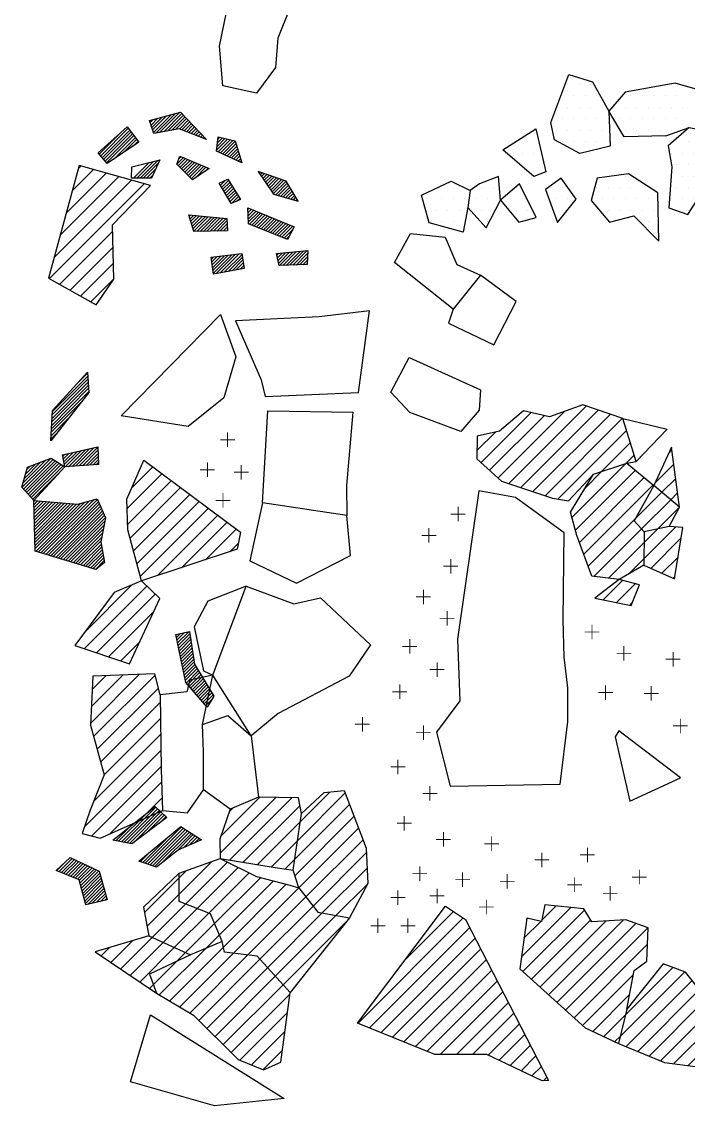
# Model space of a CAD drawing. Header units: metres. Extents: x -3.88 to -2.41, y -15.41 to -13.
# Drawn here: x -3.852 to -3.125, y -15.411 to -14.219 of the extents above; entities that cross this region are included whole.
import ezdxf

# ---------------------------------------------------------------- set-up
doc = ezdxf.new("R2010")
doc.units = ezdxf.units.M
doc.header["$LTSCALE"] = 25
doc.header["$MEASUREMENT"] = 0
doc.layers.get('0').update_dxf_attribs({"linetype": 'CONTINUOUS'})
for name, color, linetype in [('FEUER', 1, 'CONTINUOUS'), ('KNOCHEN', 2, 'CONTINUOUS'), ('KNOCHENSCHRAFF', 2, 'CONTINUOUS'), ('STEINE', 4, 'CONTINUOUS'), ('STEINESCHRAFF', 4, 'CONTINUOUS')]:
    doc.layers.add(name, color=color, linetype=linetype)

# ---------------------------------------------------------------- blocks, each defined once
blk = doc.blocks.new('*X1')
at = {"color": 0}
for p, q in [((-370.94, -1433.72), (-369.41, -1432.19)), ((-370.85, -1433.99), (-368.92, -1432.06)), ((-370.6, -1434.09), (-368.44, -1431.93)), ((-370.17, -1434.01), (-367.95, -1431.79)), ((-369.73, -1433.93), (-367.75, -1431.94)), ((-369.3, -1433.85), (-367.58, -1432.13)), ((-368.86, -1433.77), (-367.4, -1432.31)), ((-371.2, -1432.92), (-370.87, -1432.6)), ((-371.11, -1433.19), (-370.39, -1432.46)), ((-371.03, -1433.45), (-369.9, -1432.33)), ((-368.43, -1433.68), (-367.23, -1432.49)), ((-368.02, -1433.63), (-367.06, -1432.67)), ((-367.76, -1433.73), (-366.89, -1432.85)), ((-367.51, -1433.83), (-366.71, -1433.03)), ((-367.25, -1433.93), (-366.54, -1433.21)), ((-367, -1434.02), (-366.37, -1433.39)), ((-376.76, -1436.36), (-374.34, -1433.94)), ((-376.6, -1436.55), (-373.59, -1433.54)), ((-376.44, -1436.75), (-373.43, -1433.74)), ((-376.28, -1436.94), (-373.28, -1433.94)), ((-376.12, -1437.13), (-373.13, -1434.14)), ((-375.96, -1437.33), (-372.97, -1434.34)), ((-375.22, -1436.95), (-372.82, -1434.54)), ((-366.74, -1434.12), (-366.2, -1433.57)), ((-366.49, -1434.22), (-366.02, -1433.75)), ((-366.24, -1434.32), (-365.85, -1433.94)), ((-365.98, -1434.42), (-365.68, -1434.12)), ((-365.73, -1434.52), (-365.51, -1434.3)), ((-365.47, -1434.62), (-365.33, -1434.48)), ((-365.22, -1434.72), (-365.16, -1434.66)), ((-363.91, -1435.53), (-363.04, -1434.66)), ((-363.85, -1435.12), (-363.32, -1434.59)), ((-363.8, -1434.72), (-363.6, -1434.52)), ((-374.12, -1436.2), (-372.67, -1434.74)), ((-373.02, -1435.45), (-372.52, -1434.94)), ((-363.96, -1435.93), (-362.75, -1434.73)), ((-363.8, -1436.13), (-362.47, -1434.8)), ((-363.56, -1436.24), (-362.19, -1434.87)), ((-363.32, -1436.35), (-361.93, -1434.96)), ((-363.08, -1436.47), (-361.84, -1435.23)), ((-362.84, -1436.58), (-361.76, -1435.5)), ((-362.59, -1436.69), (-361.68, -1435.78)), ((-372.3, -1438.97), (-370.37, -1437.04)), ((-368.3, -1437.44), (-367.58, -1436.73)), ((-368.12, -1437.62), (-367.34, -1436.84)), ((-368.06, -1436.86), (-367.83, -1436.62)), ((-367.94, -1437.8), (-367.09, -1436.94)), ((-367.77, -1437.97), (-366.84, -1437.05)), ((-362.35, -1436.8), (-361.6, -1436.05)), ((-362.11, -1436.91), (-361.52, -1436.32)), ((-361.87, -1437.02), (-361.44, -1436.59)), ((-361.63, -1437.13), (-361.36, -1436.86)), ((-373.01, -1438.98), (-371.32, -1437.28)), ((-372.66, -1438.98), (-370.84, -1437.16)), ((-371.95, -1438.97), (-370.29, -1437.31)), ((-371.6, -1438.97), (-370.59, -1437.97)), ((-367.59, -1438.15), (-366.6, -1437.16)), ((-367.41, -1438.32), (-366.35, -1437.26)), ((-367.23, -1438.5), (-366.1, -1437.37)), ((-367.06, -1438.68), (-365.86, -1437.48)), ((-366.88, -1438.85), (-365.61, -1437.58)), ((-366.7, -1439.03), (-365.36, -1437.69)), ((-366.31, -1438.99), (-365.12, -1437.8)), ((-365.18, -1438.21), (-364.87, -1437.9)), ((-361.38, -1437.25), (-361.27, -1437.14)), ((-371.24, -1438.97), (-370.89, -1438.62)), ((-363.53, -1439.75), (-363.01, -1439.23)), ((-363.4, -1439.97), (-362.66, -1439.23)), ((-363.27, -1440.2), (-362.53, -1439.45)), ((-359.33, -1438.38), (-359.25, -1438.3)), ((-359.19, -1438.59), (-358.99, -1438.39)), ((-359.05, -1438.8), (-358.73, -1438.48)), ((-358.91, -1439.01), (-358.47, -1438.57)), ((-358.76, -1439.22), (-358.2, -1438.66)), ((-358.62, -1439.43), (-357.94, -1438.75)), ((-358.48, -1439.65), (-357.68, -1438.85)), ((-358.34, -1439.86), (-357.42, -1438.94)), ((-358.19, -1440.07), (-357.15, -1439.03)), ((-358.05, -1440.28), (-356.89, -1439.12)), ((-357.91, -1440.49), (-356.63, -1439.21)), ((-357.77, -1440.7), (-356.37, -1439.3)), ((-363.66, -1439.52), (-363.65, -1439.51)), ((-363.14, -1440.42), (-362.39, -1439.67)), ((-363.02, -1440.65), (-362.25, -1439.88)), ((-362.89, -1440.87), (-362.12, -1440.1)), ((-362.76, -1441.1), (-361.98, -1440.32)), ((-362.63, -1441.32), (-361.84, -1440.54)), ((-357.51, -1440.8), (-356.24, -1439.52)), ((-357.23, -1440.87), (-356.1, -1439.74)), ((-356.96, -1440.95), (-355.97, -1439.96)), ((-356.68, -1441.03), (-355.84, -1440.18)), ((-356.4, -1441.11), (-355.7, -1440.4)), ((-356.13, -1441.18), (-355.57, -1440.62)), ((-362.5, -1441.55), (-361.71, -1440.75)), ((-362.34, -1441.74), (-361.57, -1440.97)), ((-361.7, -1441.45), (-361.43, -1441.19)), ((-355.85, -1441.26), (-355.43, -1440.84)), ((-355.58, -1441.34), (-355.3, -1441.06)), ((-355.3, -1441.42), (-355.17, -1441.28)), ((-366.92, -1443.14), (-366.79, -1443.01)), ((-366.85, -1443.42), (-366.47, -1443.04)), ((-360.54, -1442.41), (-360.4, -1442.27)), ((-360.53, -1442.76), (-360.15, -1442.38)), ((-360.52, -1443.1), (-359.9, -1442.48)), ((-360.51, -1443.44), (-359.65, -1442.58)), ((-360.5, -1443.78), (-359.4, -1442.69)), ((-360.36, -1444), (-359.15, -1442.79)), ((-360.11, -1444.1), (-358.9, -1442.89)), ((-359.85, -1444.2), (-358.65, -1443)), ((-366.77, -1443.69), (-366.15, -1443.07)), ((-366.69, -1443.97), (-365.82, -1443.1)), ((-366.61, -1444.25), (-365.5, -1443.13)), ((-366.54, -1444.52), (-365.18, -1443.16)), ((-366.46, -1444.8), (-364.86, -1443.19)), ((-366.12, -1444.81), (-364.53, -1443.23)), ((-365.76, -1444.8), (-364.21, -1443.26)), ((-365.39, -1444.79), (-363.89, -1443.29)), ((-365.03, -1444.78), (-363.57, -1443.32)), ((-364.67, -1444.77), (-363.25, -1443.35)), ((-364.3, -1444.76), (-362.92, -1443.38)), ((-363.94, -1444.75), (-362.83, -1443.64)), ((-363.57, -1444.74), (-362.81, -1443.98)), ((-359.6, -1444.3), (-358.4, -1443.1)), ((-359.35, -1444.41), (-358.15, -1443.2)), ((-359.1, -1444.51), (-357.9, -1443.3)), ((-358.85, -1444.61), (-357.65, -1443.41)), ((-358.59, -1444.71), (-357.4, -1443.51)), ((-358.34, -1444.81), (-357.14, -1443.61)), ((-358.09, -1444.91), (-356.89, -1443.72)), ((-357.84, -1445.01), (-356.64, -1443.82)), ((-357.59, -1445.12), (-356.39, -1443.92)), ((-357.33, -1445.22), (-356.14, -1444.03)), ((-357.08, -1445.32), (-355.89, -1444.13)), ((-356.83, -1445.42), (-355.64, -1444.23)), ((-363.21, -1444.73), (-362.8, -1444.32)), ((-362.84, -1444.72), (-362.79, -1444.66)), ((-356.58, -1445.52), (-355.65, -1444.6)), ((-356.33, -1445.62), (-356.03, -1445.33)), ((-364.53, -1447.82), (-364.3, -1447.59)), ((-364.49, -1448.13), (-363.9, -1447.54)), ((-364.45, -1448.44), (-363.5, -1447.49)), ((-364.4, -1448.75), (-363.1, -1447.44)), ((-364.36, -1449.06), (-362.69, -1447.39)), ((-364.32, -1449.37), (-362.29, -1447.34)), ((-363.99, -1449.4), (-361.89, -1447.29)), ((-363.56, -1449.32), (-361.48, -1447.24)), ((-363.13, -1449.24), (-361.18, -1447.3)), ((-362.69, -1449.16), (-361.14, -1447.61)), ((-357.38, -1447.39), (-357.17, -1447.18)), ((-357.32, -1447.68), (-356.78, -1447.14)), ((-357.25, -1447.96), (-356.4, -1447.11)), ((-357.18, -1448.25), (-356.01, -1447.07)), ((-357.11, -1448.53), (-355.62, -1447.04)), ((-356.74, -1448.51), (-355.23, -1447)), ((-356.37, -1448.5), (-354.84, -1446.97)), ((-356.01, -1448.49), (-354.45, -1446.93)), ((-355.64, -1448.47), (-354.06, -1446.89)), ((-355.27, -1448.46), (-354.02, -1447.21)), ((-354.91, -1448.45), (-354.03, -1447.58)), ((-362.26, -1449.08), (-361.09, -1447.91)), ((-361.83, -1449), (-361.04, -1448.22)), ((-361.39, -1448.92), (-360.99, -1448.52)), ((-360.96, -1448.84), (-360.94, -1448.83)), ((-354.54, -1448.44), (-354.05, -1447.94)), ((-354.18, -1448.42), (-354.06, -1448.31)), ((-381.87, -1464.45), (-378.01, -1460.59)), ((-379.41, -1461.63), (-378.03, -1460.26)), ((-381.95, -1465.95), (-377.92, -1461.91)), ((-381.93, -1465.57), (-377.94, -1461.58)), ((-381.91, -1465.2), (-377.97, -1461.25)), ((-381.89, -1464.82), (-377.99, -1460.92)), ((-381.98, -1466.33), (-377.9, -1462.24)), ((-382, -1466.7), (-378.68, -1463.39)), ((-382.02, -1467.08), (-380.04, -1465.09)), ((-382.04, -1467.45), (-381.39, -1466.8)), ((-380.74, -1469.34), (-380.51, -1469.1)), ((-380.69, -1469.63), (-380.06, -1469)), ((-380.63, -1469.93), (-379.6, -1468.9)), ((-380.57, -1470.22), (-379.14, -1468.79)), ((-380.48, -1470.49), (-378.69, -1468.69)), ((-380.1, -1470.46), (-378.23, -1468.59)), ((-379.72, -1470.43), (-377.77, -1468.49)), ((-379.34, -1470.4), (-377.32, -1468.38)), ((-378.96, -1470.38), (-376.91, -1468.32)), ((-378.58, -1470.35), (-376.9, -1468.67)), ((-378.2, -1470.32), (-376.89, -1469.01)), ((-385.18, -1472.71), (-382, -1469.53)), ((-385.09, -1472.26), (-382.55, -1469.73)), ((-385.02, -1472.9), (-381.78, -1469.67)), ((-384.95, -1471.78), (-383.12, -1469.94)), ((-384.85, -1473.09), (-381.57, -1469.81)), ((-384.82, -1471.29), (-383.68, -1470.15)), ((-384.68, -1473.27), (-381.35, -1469.94)), ((-384.68, -1470.8), (-384.25, -1470.37)), ((-384.51, -1473.46), (-381.14, -1470.08)), ((-384.35, -1473.64), (-380.93, -1470.22)), ((-384.18, -1473.83), (-380.71, -1470.36)), ((-377.82, -1470.3), (-376.88, -1469.36)), ((-377.43, -1470.27), (-376.87, -1469.7)), ((-377.05, -1470.24), (-376.86, -1470.04)), ((-384.01, -1474.02), (-380.91, -1470.92)), ((-383.88, -1474.23), (-383.81, -1474.17)), ((-383.87, -1474.58), (-383.49, -1474.2)), ((-383.86, -1474.93), (-383.16, -1474.22)), ((-383.85, -1475.27), (-382.83, -1474.25)), ((-383.85, -1475.62), (-382.51, -1474.28)), ((-383.84, -1475.97), (-382.18, -1474.31)), ((-383.83, -1476.31), (-381.85, -1474.33)), ((-383.83, -1476.66), (-381.53, -1474.36)), ((-383.82, -1477.01), (-381.2, -1474.39)), ((-383.81, -1477.35), (-380.87, -1474.41)), ((-383.8, -1477.7), (-380.55, -1474.44)), ((-383.8, -1478.05), (-380.22, -1474.47)), ((-383.79, -1478.39), (-379.89, -1474.5)), ((-383.78, -1478.74), (-379.57, -1474.52)), ((-383.78, -1479.08), (-379.24, -1474.55)), ((-383.77, -1479.43), (-378.82, -1474.49)), ((-383.68, -1479.7), (-378.32, -1474.34)), ((-383.41, -1479.78), (-377.82, -1474.19)), ((-383.14, -1479.86), (-377.32, -1474.04)), ((-382.87, -1479.94), (-376.96, -1474.03)), ((-382.6, -1480.03), (-376.85, -1474.28)), ((-382.33, -1480.11), (-376.74, -1474.53)), ((-382.05, -1480.19), (-376.63, -1474.77)), ((-381.78, -1480.27), (-376.53, -1475.02)), ((-381.51, -1480.36), (-376.42, -1475.26)), ((-381.24, -1480.44), (-376.31, -1475.51)), ((-380.97, -1480.52), (-376.2, -1475.75)), ((-380.7, -1480.61), (-376.09, -1476)), ((-380.43, -1480.69), (-376.15, -1476.41)), ((-380.16, -1480.77), (-376.23, -1476.84)), ((-379.89, -1480.85), (-376.32, -1477.28)), ((-379.62, -1480.94), (-376.4, -1477.72)), ((-379.35, -1481.02), (-376.49, -1478.16)), ((-379.08, -1481.1), (-376.57, -1478.6)), ((-378.8, -1481.18), (-376.53, -1478.91)), ((-378.53, -1481.27), (-376.48, -1479.21)), ((-378.26, -1481.35), (-376.42, -1479.51)), ((-377.99, -1481.43), (-376.37, -1479.81)), ((-377.72, -1481.52), (-376.32, -1480.11)), ((-377.45, -1481.6), (-376.26, -1480.41)), ((-377.18, -1481.68), (-376.21, -1480.71))]:
    blk.add_line(p, q, dxfattribs=at)
blk = doc.blocks.new('*X2')
at = {"color": 0}
for p, q in [((-368.4, -1488.81), (-368.34, -1488.75)), ((-368.34, -1489.1), (-367.89, -1488.65)), ((-368.28, -1489.39), (-367.44, -1488.56)), ((-368.22, -1489.69), (-367, -1488.47)), ((-368.15, -1489.98), (-366.89, -1488.71)), ((-368.09, -1490.27), (-366.84, -1489.02)), ((-368.03, -1490.57), (-366.79, -1489.32)), ((-367.97, -1490.86), (-366.74, -1489.63)), ((-367.91, -1491.15), (-366.69, -1489.93)), ((-367.85, -1491.45), (-366.64, -1490.24)), ((-367.79, -1491.74), (-366.6, -1490.54)), ((-367.73, -1492.03), (-366.55, -1490.85)), ((-367.67, -1492.33), (-366.5, -1491.15)), ((-367.61, -1492.62), (-366.45, -1491.46)), ((-367.55, -1492.91), (-366.4, -1491.76)), ((-367.49, -1493.2), (-366.34, -1492.05)), ((-367.43, -1493.5), (-366.21, -1492.27)), ((-367.37, -1493.79), (-366.07, -1492.49)), ((-367.28, -1494.06), (-365.94, -1492.71)), ((-367.12, -1494.25), (-365.81, -1492.93)), ((-366.95, -1494.44), (-365.67, -1493.15)), ((-366.79, -1494.62), (-365.54, -1493.38)), ((-366.62, -1494.81), (-365.41, -1493.6)), ((-366.46, -1495), (-365.27, -1493.82)), ((-366.3, -1495.19), (-365.14, -1494.04)), ((-366.13, -1495.38), (-365.01, -1494.26)), ((-365.97, -1495.57), (-364.87, -1494.48)), ((-365.8, -1495.76), (-364.74, -1494.7)), ((-365.64, -1495.95), (-364.61, -1494.92)), ((-365.47, -1496.14), (-364.47, -1495.14)), ((-365.31, -1496.32), (-364.34, -1495.36)), ((-365.14, -1496.51), (-364.48, -1495.85)), ((-364.98, -1496.7), (-364.97, -1496.69)), ((-254.29, -1506.22), (-247.94, -1499.87)), ((-254.1, -1505.68), (-247.92, -1499.5)), ((-253.9, -1505.13), (-248.32, -1499.55)), ((-253.71, -1504.58), (-248.72, -1499.59)), ((-253.52, -1504.04), (-249.11, -1499.63)), ((-253.33, -1503.49), (-249.51, -1499.67)), ((-253.13, -1502.94), (-249.91, -1499.72)), ((-252.94, -1502.4), (-250.3, -1499.76)), ((-252.75, -1501.85), (-250.7, -1499.8)), ((-252.55, -1501.3), (-251.09, -1499.85)), ((-252.36, -1500.76), (-251.49, -1499.89)), ((-252.17, -1500.21), (-251.89, -1499.93)), ((-254.68, -1507.32), (-248.65, -1501.29)), ((-254.48, -1506.77), (-248.3, -1500.58)), ((-254.87, -1507.86), (-249.01, -1502)), ((-255.25, -1508.95), (-249.72, -1503.42)), ((-255.06, -1508.41), (-249.37, -1502.71)), ((-255.64, -1510.05), (-250.43, -1504.84)), ((-255.45, -1509.5), (-250.08, -1504.13)), ((-255.83, -1510.59), (-250.79, -1505.55)), ((-256.22, -1511.69), (-251.5, -1506.97)), ((-256.03, -1511.14), (-251.15, -1506.26)), ((-374.65, -1511.33), (-371.57, -1508.24)), ((-374.35, -1511.38), (-370.58, -1507.6)), ((-374.06, -1511.44), (-370.4, -1507.78)), ((-373.76, -1511.5), (-370.22, -1507.95)), ((-373.47, -1511.55), (-370.03, -1508.12)), ((-373.04, -1511.49), (-369.85, -1508.3)), ((-371.63, -1510.43), (-369.67, -1508.47)), ((-256.6, -1512.78), (-252.21, -1508.39)), ((-256.41, -1512.23), (-251.86, -1507.68)), ((-374.95, -1511.27), (-373.29, -1509.61)), ((-371.75, -1513.72), (-367.78, -1509.76)), ((-370.22, -1509.37), (-369.49, -1508.64)), ((-256.8, -1513.33), (-252.57, -1509.1)), ((-372.01, -1513.63), (-369.17, -1510.8)), ((-371.48, -1513.81), (-367.57, -1509.9)), ((-371.22, -1513.9), (-367.35, -1510.04)), ((-370.95, -1513.99), (-367.14, -1510.18)), ((-370.69, -1514.08), (-366.93, -1510.32)), ((-370.05, -1513.79), (-366.71, -1510.46)), ((-368.36, -1512.46), (-366.5, -1510.6)), ((-367.58, -1512.03), (-366.29, -1510.74)), ((-366.96, -1511.76), (-366.07, -1510.88)), ((-257.18, -1514.42), (-253.28, -1510.52)), ((-256.99, -1513.87), (-252.93, -1509.81)), ((-375.24, -1511.21), (-375.01, -1510.97)), ((-366.34, -1511.5), (-365.86, -1511.02)), ((-365.71, -1511.23), (-365.65, -1511.16)), ((-257.57, -1515.51), (-253.82, -1511.76)), ((-257.38, -1514.97), (-253.64, -1511.23)), ((-381.16, -1514.65), (-379.71, -1513.2)), ((-380.9, -1514.75), (-379.47, -1513.31)), ((-372.27, -1513.54), (-371.2, -1512.47)), ((-258.15, -1517.15), (-254.28, -1513.28)), ((-257.95, -1516.6), (-254.13, -1512.78)), ((-257.76, -1516.06), (-253.97, -1512.27)), ((-381.41, -1514.55), (-380.4, -1513.54)), ((-380.65, -1514.85), (-379.22, -1513.42)), ((-380.4, -1514.95), (-378.98, -1513.54)), ((-380.15, -1515.06), (-378.74, -1513.65)), ((-379.9, -1515.16), (-378.5, -1513.76)), ((-379.65, -1515.26), (-378.26, -1513.87)), ((-379.39, -1515.36), (-378.02, -1513.98)), ((-379.14, -1515.46), (-377.78, -1514.1)), ((-378.94, -1515.61), (-377.54, -1514.21)), ((-378.86, -1515.89), (-377.29, -1514.32)), ((-378.79, -1516.17), (-377.05, -1514.43)), ((-258.53, -1518.24), (-254.59, -1514.3)), ((-258.34, -1517.7), (-254.44, -1513.79)), ((-378.71, -1516.45), (-376.81, -1514.55)), ((-378.64, -1516.73), (-376.7, -1514.79)), ((-378.56, -1517.01), (-376.63, -1515.07)), ((-378.49, -1517.29), (-376.55, -1515.35)), ((-378.42, -1517.56), (-376.47, -1515.62)), ((-258.92, -1519.34), (-254.9, -1515.32)), ((-258.73, -1518.79), (-254.74, -1514.81)), ((-378.34, -1517.84), (-376.4, -1515.9)), ((-378.27, -1518.12), (-376.32, -1516.18)), ((-377.97, -1518.18), (-376.24, -1516.45)), ((-377.52, -1518.08), (-376.17, -1516.73)), ((-259.5, -1520.98), (-255.36, -1516.84)), ((-259.3, -1520.43), (-255.21, -1516.33)), ((-259.11, -1519.88), (-255.05, -1515.82)), ((-377.07, -1517.98), (-376.09, -1517.01)), ((-376.61, -1517.88), (-376.01, -1517.28)), ((-376.16, -1517.79), (-375.94, -1517.56)), ((-286.84, -1522.16), (-282.66, -1517.98)), ((-286.38, -1521.34), (-283.07, -1518.03)), ((-259.88, -1522.07), (-255.67, -1517.85)), ((-259.69, -1521.52), (-255.51, -1517.35)), ((-288.12, -1524.5), (-282.17, -1518.55)), ((-287.84, -1524.57), (-282.01, -1518.74)), ((-287.77, -1523.79), (-282.34, -1518.36)), ((-287.31, -1522.98), (-282.5, -1518.17)), ((-285.92, -1520.53), (-283.99, -1518.59)), ((-285.45, -1519.71), (-284.9, -1519.16)), ((-260.27, -1523.16), (-255.98, -1518.87)), ((-260.08, -1522.62), (-255.82, -1518.36)), ((-260.85, -1524.8), (-256.44, -1520.39)), ((-260.65, -1524.25), (-256.28, -1519.88)), ((-260.46, -1523.71), (-256.13, -1519.38)), ((-261.23, -1525.89), (-256.75, -1521.41)), ((-261.04, -1525.35), (-256.59, -1520.9)), ((-261.81, -1527.53), (-257.03, -1522.76)), ((-261.62, -1526.99), (-257.03, -1522.4)), ((-261.43, -1526.44), (-256.9, -1521.91)), ((-287.55, -1524.64), (-285.98, -1523.06)), ((-262.39, -1529.17), (-257.05, -1523.83)), ((-262.2, -1528.63), (-257.05, -1523.47)), ((-262, -1528.08), (-257.04, -1523.11)), ((-287.27, -1524.71), (-286.79, -1524.22)), ((-262.42, -1529.56), (-257.06, -1524.19)), ((-262.14, -1529.63), (-257.06, -1524.55)), ((-261.85, -1529.7), (-257.07, -1524.91)), ((-261.57, -1529.77), (-257.07, -1525.27)), ((-261.29, -1529.84), (-257.08, -1525.63)), ((-261, -1529.9), (-257.09, -1525.99)), ((-260.72, -1529.97), (-257.09, -1526.35)), ((-260.43, -1530.04), (-257.1, -1526.71)), ((-260.15, -1530.11), (-257.1, -1527.07)), ((-259.87, -1530.18), (-257.11, -1527.43)), ((-259.58, -1530.25), (-257.11, -1527.79)), ((-259.3, -1530.32), (-257.12, -1528.14)), ((-259.01, -1530.39), (-257.13, -1528.5)), ((-258.73, -1530.46), (-257.13, -1528.86)), ((-258.45, -1530.53), (-257.14, -1529.22)), ((-258.16, -1530.6), (-257.14, -1529.58)), ((-257.88, -1530.67), (-257.15, -1529.94)), ((-257.6, -1530.74), (-257.15, -1530.3)), ((-257.31, -1530.81), (-257.16, -1530.66))]:
    blk.add_line(p, q, dxfattribs=at)
blk = doc.blocks.new('*X3')
at = {"color": 0}
for p, q in [((-379.7, -1440.36), (-377.39, -1438.05)), ((-379.04, -1437.93), (-378.77, -1437.66)), ((-381.68, -1447.64), (-373.24, -1439.21)), ((-381.02, -1445.22), (-374.62, -1438.82)), ((-380.36, -1442.79), (-376.01, -1438.43)), ((-382.21, -1449.95), (-371.86, -1439.59)), ((-381.08, -1450.58), (-375.3, -1444.8)), ((-379.94, -1451.21), (-375.25, -1446.52)), ((-378.81, -1451.84), (-375.21, -1448.24)), ((-377.67, -1452.47), (-375.16, -1449.96)), ((-333.24, -1471.68), (-325.99, -1464.43)), ((-332.08, -1472.29), (-323.63, -1463.84)), ((-330.76, -1472.74), (-322.31, -1464.29)), ((-335.1, -1470.01), (-329.66, -1464.57)), ((-334.17, -1470.85), (-328.22, -1464.9)), ((-329.44, -1473.18), (-321, -1464.75)), ((-328.11, -1473.63), (-319.69, -1465.2)), ((-335.55, -1468.69), (-333.54, -1466.68)), ((-326.72, -1474), (-319.23, -1466.51)), ((-321.95, -1470.99), (-318.82, -1467.86)), ((-319.27, -1470.08), (-318.4, -1469.22)), ((-314.62, -1468.97), (-314.28, -1468.63)), ((-325.2, -1476.01), (-319.27, -1470.08)), ((-316.13, -1472.25), (-314.07, -1470.19)), ((-373.7, -1475.02), (-369.92, -1471.23)), ((-373.2, -1472.75), (-370.93, -1470.48)), ((-324.81, -1477.39), (-318.26, -1470.84)), ((-324.37, -1478.72), (-317.29, -1471.64)), ((-323.75, -1472.8), (-321.95, -1470.99)), ((-373.65, -1476.73), (-368.9, -1471.99)), ((-373.39, -1478.24), (-367.88, -1472.74)), ((-323.89, -1480.01), (-316.32, -1472.44)), ((-315.37, -1473.25), (-313.86, -1471.75)), ((-373.01, -1479.64), (-366.87, -1473.49)), ((-318.24, -1476.13), (-315.37, -1473.25)), ((-314.41, -1474.07), (-313.65, -1473.31)), ((-372.64, -1481.03), (-365.85, -1474.24)), ((-372.27, -1482.42), (-364.84, -1475)), ((-317.59, -1477.24), (-314.41, -1474.07)), ((-315.82, -1477.25), (-313.46, -1474.88)), ((-313.46, -1474.88), (-313.44, -1474.87)), ((-370.42, -1482.34), (-363.82, -1475.75)), ((-323.41, -1481.3), (-318.24, -1476.13)), ((-367.78, -1481.48), (-362.81, -1476.5)), ((-365.15, -1480.61), (-361.79, -1477.25)), ((-322.78, -1482.43), (-317.59, -1477.24)), ((-317.34, -1480.53), (-313.84, -1477.03)), ((-317.32, -1478.74), (-315.82, -1477.25)), ((-321.2, -1482.62), (-317.32, -1478.74)), ((-316.59, -1481.55), (-313.26, -1478.22)), ((-362.51, -1479.74), (-361.57, -1478.8)), ((-318.93, -1482.12), (-317.34, -1480.53)), ((-315.36, -1482.09), (-313.6, -1480.33)), ((-378.38, -1490.31), (-371.55, -1483.48)), ((-378.31, -1488.47), (-373.21, -1483.36)), ((-321.79, -1484.98), (-319.67, -1482.86)), ((-320.32, -1485.28), (-318.28, -1483.24)), ((-314.13, -1482.63), (-313.94, -1482.44)), ((-377.06, -1490.75), (-370.65, -1484.35)), ((-318.85, -1485.58), (-318.61, -1485.33)), ((-375.74, -1491.2), (-370.8, -1486.26)), ((-374.42, -1491.65), (-372.32, -1489.55)), ((-377.7, -1498.47), (-372.35, -1493.11)), ((-377.62, -1496.62), (-374.19, -1493.19)), ((-377.53, -1494.76), (-376.03, -1493.26)), ((-377.37, -1499.9), (-370.66, -1493.19)), ((-376.99, -1501.29), (-370.31, -1494.61)), ((-376.61, -1502.68), (-370.11, -1496.18)), ((-376.23, -1504.06), (-370.09, -1497.92)), ((-377.36, -1506.96), (-370.06, -1499.67)), ((-378.34, -1509.72), (-370.04, -1501.41)), ((-377.61, -1510.75), (-370.01, -1503.15)), ((-375.64, -1510.54), (-369.96, -1504.86)), ((-355.14, -1511.26), (-349.93, -1506.05)), ((-354.84, -1509.19), (-351.6, -1505.95)), ((-371.57, -1508.24), (-369.9, -1506.57)), ((-363.58, -1512.63), (-357.5, -1506.55)), ((-363.53, -1510.81), (-359.25, -1506.53)), ((-362.56, -1513.38), (-355.75, -1506.57)), ((-355.45, -1513.33), (-349.44, -1507.33)), ((-362.54, -1508.06), (-362.19, -1507.7)), ((-361.04, -1513.62), (-354.86, -1507.45)), ((-359.51, -1513.86), (-354.84, -1509.19)), ((-355.42, -1515.08), (-348.95, -1508.6)), ((-354.99, -1516.42), (-348.46, -1509.88)), ((-357.98, -1514.1), (-355.14, -1511.26)), ((-354.21, -1517.4), (-347.97, -1511.16)), ((-356.46, -1514.34), (-355.45, -1513.33)), ((-353.43, -1518.39), (-347.6, -1512.55)), ((-368.05, -1515.33), (-367.24, -1514.52)), ((-368.04, -1517.09), (-364.5, -1513.55)), ((-367.36, -1518.18), (-362.78, -1513.6)), ((-366.09, -1518.67), (-361.59, -1514.17)), ((-352.42, -1519.14), (-347.53, -1514.25)), ((-371.81, -1519.09), (-368.05, -1515.33)), ((-364.81, -1519.16), (-360.4, -1514.75)), ((-364.17, -1520.29), (-359.14, -1515.26)), ((-363.65, -1521.53), (-357.75, -1515.63)), ((-310.21, -1521.13), (-304.73, -1515.65)), ((-309.62, -1522.31), (-302.72, -1515.41)), ((-308.8, -1523.26), (-300.74, -1515.2)), ((-307.99, -1524.21), (-299.12, -1515.35)), ((-363.21, -1522.86), (-356.35, -1516.01)), ((-362.11, -1523.53), (-354.99, -1516.42)), ((-350.91, -1519.4), (-347.47, -1515.96)), ((-311.28, -1516.89), (-311.08, -1516.69)), ((-310.92, -1518.31), (-308.96, -1516.34)), ((-310.57, -1519.72), (-306.84, -1515.99)), ((-307.17, -1525.16), (-297.95, -1515.94)), ((-306.35, -1526.11), (-296.78, -1516.54)), ((-371.54, -1520.59), (-368.04, -1517.09)), ((-360.54, -1523.73), (-354.21, -1517.4)), ((-302.83, -1524.36), (-295.61, -1517.13)), ((-300.18, -1523.48), (-294.63, -1517.92)), ((-370.99, -1521.81), (-367.36, -1518.18)), ((-369.78, -1522.36), (-366.09, -1518.67)), ((-368.57, -1522.92), (-364.81, -1519.16)), ((-359.23, -1524.19), (-353.43, -1518.39)), ((-358.39, -1525.12), (-352.42, -1519.14)), ((-343.38, -1524.25), (-338.12, -1518.98)), ((-330.7, -1523.94), (-325.3, -1518.55)), ((-330.53, -1525.54), (-323.82, -1518.83)), ((-328.46, -1519.93), (-326.9, -1518.38)), ((-367.35, -1523.47), (-364.17, -1520.29)), ((-357.55, -1526.05), (-350.91, -1519.4)), ((-356.71, -1526.98), (-349.58, -1519.84)), ((-348.56, -1531.19), (-337.04, -1519.68)), ((-330.42, -1521.89), (-328.58, -1520.06)), ((-330.14, -1519.84), (-330.04, -1519.74)), ((-329.6, -1526.38), (-323.15, -1519.93)), ((-328.67, -1527.22), (-321.49, -1520.03)), ((-327.75, -1528.06), (-319.61, -1519.93)), ((-326.82, -1528.9), (-318.21, -1520.3)), ((-297.53, -1522.59), (-294.52, -1519.58)), ((-365.1, -1522.99), (-363.65, -1521.53)), ((-347.3, -1531.7), (-336.33, -1520.74)), ((-325.89, -1529.74), (-316.91, -1520.76)), ((-301.66, -1530.25), (-292.52, -1521.12)), ((-300.63, -1530.99), (-290.33, -1520.7)), ((-294.87, -1521.7), (-294.41, -1521.24)), ((-375.5, -1524.54), (-373.12, -1522.17)), ((-374.44, -1525.26), (-370.99, -1521.81)), ((-373.39, -1525.97), (-369.78, -1522.36)), ((-369.1, -1528.75), (-363.21, -1522.86)), ((-346.04, -1532.21), (-335.73, -1521.9)), ((-324.96, -1530.58), (-316.94, -1522.55)), ((-303.71, -1528.78), (-297.53, -1522.59)), ((-302.68, -1529.51), (-294.87, -1521.7)), ((-376.55, -1523.83), (-375.64, -1522.92)), ((-372.33, -1526.68), (-368.57, -1522.92)), ((-370.21, -1528.09), (-365.1, -1522.99)), ((-368.3, -1524.42), (-367.35, -1523.47)), ((-367.99, -1529.41), (-362.11, -1523.53)), ((-366.88, -1530.07), (-360.54, -1523.73)), ((-344.77, -1532.71), (-335.13, -1523.07)), ((-304.69, -1527.98), (-300.18, -1523.48)), ((-299.6, -1531.73), (-290.93, -1523.06)), ((-370.86, -1526.98), (-368.3, -1524.42)), ((-365.91, -1530.87), (-359.23, -1524.19)), ((-365.02, -1531.75), (-358.39, -1525.12)), ((-343.51, -1533.22), (-334.53, -1524.24)), ((-319.35, -1530.27), (-314.17, -1525.09)), ((-304.36, -1525.89), (-302.83, -1524.36)), ((-364.13, -1532.62), (-357.55, -1526.05)), ((-342.25, -1533.73), (-333.93, -1525.4)), ((-324.03, -1531.42), (-318.47, -1525.86)), ((-319.92, -1532.61), (-312.88, -1525.57)), ((-305.54, -1527.06), (-304.36, -1525.89)), ((-298.57, -1532.47), (-291.52, -1525.43)), ((-371.28, -1527.4), (-370.86, -1526.98)), ((-363.24, -1533.5), (-356.71, -1526.98)), ((-340.99, -1534.23), (-333.33, -1526.57)), ((-319.26, -1533.72), (-312.06, -1526.51)), ((-318.01, -1534.24), (-311.28, -1527.5)), ((-297.54, -1533.21), (-291.92, -1527.59)), ((-362.35, -1534.38), (-355.97, -1528)), ((-339.57, -1534.58), (-332.73, -1527.74)), ((-322.91, -1532.07), (-318.89, -1528.04)), ((-316.76, -1534.76), (-310.5, -1528.49)), ((-303.82, -1528.88), (-303.71, -1528.78)), ((-361.41, -1535.2), (-356.24, -1530.03)), ((-337.79, -1534.57), (-332.12, -1528.9)), ((-315.52, -1535.27), (-309.93, -1529.69)), ((-305.54, -1532.37), (-302.68, -1529.51)), ((-296.51, -1533.95), (-292.03, -1529.47)), ((-336.02, -1534.57), (-331.52, -1530.07)), ((-321.7, -1532.63), (-319.35, -1530.27)), ((-305.97, -1534.57), (-301.66, -1530.25)), ((-304.98, -1535.35), (-300.63, -1530.99)), ((-278.44, -1537.09), (-272.4, -1531.05)), ((-360.15, -1535.71), (-356.5, -1532.07)), ((-334.32, -1534.64), (-330.92, -1531.24)), ((-333.13, -1535.21), (-330.32, -1532.4)), ((-314.05, -1535.58), (-309.96, -1531.49)), ((-303.99, -1536.12), (-299.6, -1531.73)), ((-295.48, -1534.69), (-292.08, -1531.28)), ((-278.81, -1535.69), (-274.78, -1531.66)), ((-277.31, -1537.73), (-271.09, -1531.51)), ((-331.94, -1535.79), (-329.72, -1533.57)), ((-320.5, -1533.18), (-319.92, -1532.61)), ((-312.49, -1535.78), (-310, -1533.3)), ((-302.99, -1536.89), (-298.57, -1532.47)), ((-302, -1537.67), (-297.54, -1533.21)), ((-294.45, -1535.43), (-291.56, -1532.53)), ((-273.52, -1535.71), (-270.4, -1532.58)), ((-358.89, -1536.22), (-356.77, -1534.11)), ((-330.74, -1536.36), (-329.12, -1534.74)), ((-301.01, -1538.44), (-297.13, -1534.57)), ((-271.28, -1535.23), (-269.7, -1533.66)), ((-270.58, -1536.3), (-269.01, -1534.73)), ((-329.55, -1536.93), (-328.52, -1535.9)), ((-310.92, -1535.99), (-310.04, -1535.1)), ((-277.67, -1539.86), (-273.52, -1535.71)), ((-276.11, -1540.06), (-271.28, -1535.23)), ((-269.88, -1537.37), (-268.31, -1535.8)), ((-328.3, -1537.45), (-327.92, -1537.07)), ((-300.01, -1539.22), (-297.52, -1536.73)), ((-274.55, -1540.27), (-270.58, -1536.3)), ((-278.12, -1538.54), (-277.31, -1537.73)), ((-272.99, -1540.47), (-269.88, -1537.37)), ((-269.18, -1538.44), (-268.22, -1537.48)), ((-299.02, -1539.99), (-297.91, -1538.89)), ((-271.42, -1540.68), (-269.18, -1538.44)), ((-269.86, -1540.89), (-268.48, -1539.51)), ((-268.3, -1541.09), (-267.79, -1540.58))]:
    blk.add_line(p, q, dxfattribs=at)
blk = doc.blocks.new('*X4')
at = {"color": 0}
for p, q in [((-311.875, -1433.75), (-311.875, -1433.75)), ((-331.25, -1435), (-331.25, -1435)), ((-330, -1435), (-330, -1435)), ((-313.75, -1435), (-313.75, -1435)), ((-312.5, -1435), (-312.5, -1435)), ((-311.25, -1435), (-311.25, -1435)), ((-310, -1435), (-310, -1435)), ((-292.5, -1435), (-292.5, -1435)), ((-331.875, -1436.25), (-331.875, -1436.25)), ((-330.625, -1436.25), (-330.625, -1436.25)), ((-329.375, -1436.25), (-329.375, -1436.25)), ((-314.375, -1436.25), (-314.375, -1436.25)), ((-313.125, -1436.25), (-313.125, -1436.25)), ((-311.875, -1436.25), (-311.875, -1436.25)), ((-310.625, -1436.25), (-310.625, -1436.25)), ((-309.375, -1436.25), (-309.375, -1436.25)), ((-293.125, -1436.25), (-293.125, -1436.25)), ((-291.875, -1436.25), (-291.875, -1436.25)), ((-290.625, -1436.25), (-290.625, -1436.25)), ((-330, -1437.5), (-330, -1437.5)), ((-328.75, -1437.5), (-328.75, -1437.5)), ((-313.75, -1437.5), (-313.75, -1437.5)), ((-312.5, -1437.5), (-312.5, -1437.5)), ((-311.25, -1437.5), (-311.25, -1437.5)), ((-310, -1437.5), (-310, -1437.5)), ((-293.75, -1437.5), (-293.75, -1437.5)), ((-292.5, -1437.5), (-292.5, -1437.5)), ((-291.25, -1437.5), (-291.25, -1437.5)), ((-290, -1437.5), (-290, -1437.5)), ((-329.375, -1438.75), (-329.375, -1438.75)), ((-320.625, -1438.75), (-320.625, -1438.75)), ((-319.375, -1438.75), (-319.375, -1438.75)), ((-313.125, -1438.75), (-313.125, -1438.75)), ((-311.875, -1438.75), (-311.875, -1438.75)), ((-310.625, -1438.75), (-310.625, -1438.75)), ((-294.375, -1438.75), (-294.375, -1438.75)), ((-293.125, -1438.75), (-293.125, -1438.75)), ((-291.875, -1438.75), (-291.875, -1438.75)), ((-338.75, -1440), (-338.75, -1440)), ((-337.5, -1440), (-337.5, -1440)), ((-335, -1440), (-335, -1440)), ((-333.75, -1440), (-333.75, -1440)), ((-331.25, -1440), (-331.25, -1440)), ((-327.5, -1440), (-327.5, -1440)), ((-326.25, -1440), (-326.25, -1440)), ((-322.5, -1440), (-322.5, -1440)), ((-321.25, -1440), (-321.25, -1440)), ((-320, -1440), (-320, -1440)), ((-318.75, -1440), (-318.75, -1440)), ((-317.5, -1440), (-317.5, -1440)), ((-313.75, -1440), (-313.75, -1440)), ((-312.5, -1440), (-312.5, -1440)), ((-311.25, -1440), (-311.25, -1440)), ((-307.5, -1440), (-307.5, -1440)), ((-306.25, -1440), (-306.25, -1440)), ((-305, -1440), (-305, -1440)), ((-295, -1440), (-295, -1440)), ((-293.75, -1440), (-293.75, -1440)), ((-292.5, -1440), (-292.5, -1440)), ((-340.625, -1441.25), (-340.625, -1441.25)), ((-339.375, -1441.25), (-339.375, -1441.25)), ((-338.125, -1441.25), (-338.125, -1441.25)), ((-336.875, -1441.25), (-336.875, -1441.25)), ((-335.625, -1441.25), (-335.625, -1441.25)), ((-334.375, -1441.25), (-334.375, -1441.25)), ((-333.125, -1441.25), (-333.125, -1441.25)), ((-331.875, -1441.25), (-331.875, -1441.25)), ((-330.625, -1441.25), (-330.625, -1441.25)), ((-326.875, -1441.25), (-326.875, -1441.25)), ((-325.625, -1441.25), (-325.625, -1441.25)), ((-321.875, -1441.25), (-321.875, -1441.25)), ((-320.625, -1441.25), (-320.625, -1441.25)), ((-319.375, -1441.25), (-319.375, -1441.25)), ((-318.125, -1441.25), (-318.125, -1441.25)), ((-316.875, -1441.25), (-316.875, -1441.25)), ((-314.375, -1441.25), (-314.375, -1441.25)), ((-313.125, -1441.25), (-313.125, -1441.25)), ((-311.875, -1441.25), (-311.875, -1441.25)), ((-308.125, -1441.25), (-308.125, -1441.25)), ((-306.875, -1441.25), (-306.875, -1441.25)), ((-305.625, -1441.25), (-305.625, -1441.25)), ((-304.375, -1441.25), (-304.375, -1441.25)), ((-303.125, -1441.25), (-303.125, -1441.25)), ((-301.875, -1441.25), (-301.875, -1441.25)), ((-300.625, -1441.25), (-300.625, -1441.25)), ((-299.375, -1441.25), (-299.375, -1441.25)), ((-298.125, -1441.25), (-298.125, -1441.25)), ((-296.875, -1441.25), (-296.875, -1441.25)), ((-295.625, -1441.25), (-295.625, -1441.25)), ((-294.375, -1441.25), (-294.375, -1441.25)), ((-340, -1442.5), (-340, -1442.5)), ((-338.75, -1442.5), (-338.75, -1442.5)), ((-337.5, -1442.5), (-337.5, -1442.5)), ((-335, -1442.5), (-335, -1442.5)), ((-333.75, -1442.5), (-333.75, -1442.5)), ((-331.25, -1442.5), (-331.25, -1442.5)), ((-330, -1442.5), (-330, -1442.5)), ((-326.25, -1442.5), (-326.25, -1442.5)), ((-321.25, -1442.5), (-321.25, -1442.5)), ((-320, -1442.5), (-320, -1442.5)), ((-318.75, -1442.5), (-318.75, -1442.5)), ((-317.5, -1442.5), (-317.5, -1442.5)), ((-316.25, -1442.5), (-316.25, -1442.5)), ((-313.75, -1442.5), (-313.75, -1442.5)), ((-312.5, -1442.5), (-312.5, -1442.5)), ((-308.75, -1442.5), (-308.75, -1442.5)), ((-307.5, -1442.5), (-307.5, -1442.5)), ((-306.25, -1442.5), (-306.25, -1442.5)), ((-305, -1442.5), (-305, -1442.5)), ((-303.75, -1442.5), (-303.75, -1442.5)), ((-302.5, -1442.5), (-302.5, -1442.5)), ((-301.25, -1442.5), (-301.25, -1442.5)), ((-300, -1442.5), (-300, -1442.5)), ((-298.75, -1442.5), (-298.75, -1442.5)), ((-297.5, -1442.5), (-297.5, -1442.5)), ((-296.25, -1442.5), (-296.25, -1442.5)), ((-295, -1442.5), (-295, -1442.5)), ((-340.625, -1443.75), (-340.625, -1443.75)), ((-339.375, -1443.75), (-339.375, -1443.75)), ((-338.125, -1443.75), (-338.125, -1443.75)), ((-336.875, -1443.75), (-336.875, -1443.75)), ((-334.375, -1443.75), (-334.375, -1443.75)), ((-316.875, -1443.75), (-316.875, -1443.75)), ((-304.375, -1443.75), (-304.375, -1443.75)), ((-303.125, -1443.75), (-303.125, -1443.75)), ((-301.875, -1443.75), (-301.875, -1443.75)), ((-300.625, -1443.75), (-300.625, -1443.75)), ((-299.375, -1443.75), (-299.375, -1443.75)), ((-298.125, -1443.75), (-298.125, -1443.75)), ((-296.875, -1443.75), (-296.875, -1443.75)), ((-316.25, -1445), (-316.25, -1445)), ((-302.5, -1445), (-302.5, -1445)), ((-301.25, -1445), (-301.25, -1445)), ((-300, -1445), (-300, -1445)), ((-298.75, -1445), (-298.75, -1445)), ((-297.5, -1445), (-297.5, -1445)), ((-299.375, -1446.25), (-299.375, -1446.25)), ((-298.125, -1446.25), (-298.125, -1446.25))]:
    blk.add_line(p, q, dxfattribs=at)
blk = doc.blocks.new('*X5')
at = {"color": 0}
for p, q in [((-325.625, -1428.75), (-325.625, -1428.75)), ((-324.375, -1428.75), (-324.375, -1428.75)), ((-323.125, -1428.75), (-323.125, -1428.75)), ((-314.375, -1428.75), (-314.375, -1428.75)), ((-326.25, -1430), (-326.25, -1430)), ((-325, -1430), (-325, -1430)), ((-323.75, -1430), (-323.75, -1430)), ((-322.5, -1430), (-322.5, -1430)), ((-318.75, -1430), (-318.75, -1430)), ((-317.5, -1430), (-317.5, -1430)), ((-316.25, -1430), (-316.25, -1430)), ((-315, -1430), (-315, -1430)), ((-313.75, -1430), (-313.75, -1430)), ((-325.625, -1431.25), (-325.625, -1431.25)), ((-324.375, -1431.25), (-324.375, -1431.25)), ((-323.125, -1431.25), (-323.125, -1431.25)), ((-321.875, -1431.25), (-321.875, -1431.25)), ((-320.625, -1431.25), (-320.625, -1431.25)), ((-319.375, -1431.25), (-319.375, -1431.25)), ((-318.125, -1431.25), (-318.125, -1431.25)), ((-316.875, -1431.25), (-316.875, -1431.25)), ((-315.625, -1431.25), (-315.625, -1431.25)), ((-314.375, -1431.25), (-314.375, -1431.25)), ((-313.125, -1431.25), (-313.125, -1431.25)), ((-326.25, -1432.5), (-326.25, -1432.5)), ((-325, -1432.5), (-325, -1432.5)), ((-323.75, -1432.5), (-323.75, -1432.5)), ((-322.5, -1432.5), (-322.5, -1432.5)), ((-321.25, -1432.5), (-321.25, -1432.5)), ((-320, -1432.5), (-320, -1432.5)), ((-318.75, -1432.5), (-318.75, -1432.5)), ((-317.5, -1432.5), (-317.5, -1432.5)), ((-316.25, -1432.5), (-316.25, -1432.5)), ((-315, -1432.5), (-315, -1432.5)), ((-313.75, -1432.5), (-313.75, -1432.5)), ((-326.875, -1433.75), (-326.875, -1433.75)), ((-325.625, -1433.75), (-325.625, -1433.75)), ((-324.375, -1433.75), (-324.375, -1433.75)), ((-323.125, -1433.75), (-323.125, -1433.75)), ((-321.875, -1433.75), (-321.875, -1433.75)), ((-319.375, -1433.75), (-319.375, -1433.75)), ((-318.125, -1433.75), (-318.125, -1433.75)), ((-316.875, -1433.75), (-316.875, -1433.75)), ((-315.625, -1433.75), (-315.625, -1433.75)), ((-314.375, -1433.75), (-314.375, -1433.75)), ((-326.25, -1435), (-326.25, -1435)), ((-325, -1435), (-325, -1435)), ((-323.75, -1435), (-323.75, -1435)), ((-322.5, -1435), (-322.5, -1435)), ((-321.25, -1435), (-321.25, -1435)), ((-324.375, -1436.25), (-324.375, -1436.25))]:
    blk.add_line(p, q, dxfattribs=at)
blk = doc.blocks.new('LB')
at = {"layer": 'FEUER', "const_width": 0.1}
for points in [[(0, 0), (0, -1.6)], [(-0.8, -0.8), (0.8, -0.8)]]:
    blk.add_lwpolyline(points, dxfattribs=at)

msp = doc.modelspace()

# ---------------------------------------------------------------- linework, layer by layer
at = {"layer": 'KNOCHEN'}
for points in [[(-3.7081, -14.3413), (-3.7127, -14.327), (-3.6791, -14.3178), (-3.6505, -14.3478), (-3.6805, -14.3361), (-3.7081, -14.3413)], [(-3.759, -14.374), (-3.7687, -14.3623), (-3.7371, -14.3337), (-3.7244, -14.3505), (-3.759, -14.374)], [(-3.6377, -14.3447), (-3.6194, -14.3493), (-3.6122, -14.3732), (-3.6397, -14.3605), (-3.6377, -14.3447)], [(-3.7324, -14.3898), (-3.7319, -14.3775), (-3.7014, -14.3698), (-3.7105, -14.3897), (-3.7324, -14.3898), (-3.7319, -14.3775)], [(-3.6657, -14.3917), (-3.683, -14.3744), (-3.6795, -14.3657), (-3.6478, -14.3794), (-3.6657, -14.3917)], [(-3.5943, -14.3824), (-3.5775, -14.4073), (-3.5504, -14.4149), (-3.5637, -14.393), (-3.5943, -14.3824)], [(-3.6238, -14.4176), (-3.6366, -14.3952), (-3.6274, -14.3911), (-3.6136, -14.413), (-3.6238, -14.4176)], [(-3.6645, -14.4482), (-3.6697, -14.4299), (-3.6284, -14.4339), (-3.6278, -14.4472), (-3.6645, -14.4482)], [(-3.6049, -14.4395), (-3.6055, -14.4221), (-3.555, -14.4429), (-3.5621, -14.4567), (-3.6049, -14.4395)], [(-3.643, -14.4946), (-3.6456, -14.4762), (-3.612, -14.4721), (-3.6094, -14.4884), (-3.643, -14.4946)], [(-3.5712, -14.4853), (-3.5743, -14.472), (-3.5401, -14.4689), (-3.5406, -14.4842), (-3.5712, -14.4853)], [(-3.8206, -14.6764), (-3.8186, -14.6432), (-3.7804, -14.6014), (-3.7789, -14.6238), (-3.8206, -14.6764)], [(-3.8052, -14.7049), (-3.8078, -14.6916), (-3.7691, -14.6829), (-3.7685, -14.7023), (-3.8052, -14.7049)], [(-3.8521, -14.7269), (-3.846, -14.705), (-3.82, -14.6952), (-3.8052, -14.7049), (-3.8388, -14.7416), (-3.8521, -14.7269)], [(-3.8376, -14.7967), (-3.8388, -14.7416), (-3.7909, -14.7456), (-3.77, -14.7395), (-3.7608, -14.7604), (-3.7658, -14.7864), (-3.7617, -14.8093), (-3.7713, -14.8169), (-3.8376, -14.7967)], [(-3.6498, -14.9671), (-3.6733, -14.9401), (-3.6841, -14.8876), (-3.6693, -14.8845), (-3.6636, -14.9202)], [(-3.6636, -14.9202), (-3.6426, -14.9548), (-3.6498, -14.9671)], [(-3.7066, -15.0752), (-3.6939, -15.0874), (-3.732, -15.116), (-3.7529, -15.112), (-3.7066, -15.0752)], [(-3.7243, -15.1349), (-3.6785, -15.0971), (-3.6561, -15.1118), (-3.681, -15.1226), (-3.705, -15.1415), (-3.7243, -15.1349)], [(-3.7824, -15.1824), (-3.7895, -15.1554), (-3.8145, -15.1453), (-3.7993, -15.131), (-3.7676, -15.1457), (-3.7589, -15.1773), (-3.7824, -15.1824)]]:
    msp.add_lwpolyline(points, dxfattribs=at)
at = {"layer": 'STEINE'}
for points in [[(-3.596, -14.2972), (-3.6327, -14.2892), (-3.6364, -14.2458), (-3.6293, -14.2107), (-3.586, -14.1943), (-3.56, -14.2054), (-3.5727, -14.2371), (-3.5752, -14.2692), (-3.596, -14.2972)], [(-3.2432, -14.3628), (-3.2707, -14.3481), (-3.2749, -14.3292), (-3.2551, -14.2767), (-3.2296, -14.2848), (-3.2117, -14.3169), (-3.2101, -14.3551), (-3.2432, -14.3628)], [(-3.1495, -14.3438), (-3.124, -14.3345), (-3.0893, -14.3416), (-3.0812, -14.336), (-3.0721, -14.3054), (-3.1394, -14.2862), (-3.1939, -14.296), (-3.2117, -14.3169)], [(-3.1495, -14.3438), (-3.1948, -14.3449), (-3.2117, -14.3169)], [(-3.124, -14.3345), (-3.1469, -14.3545), (-3.1428, -14.3774), (-3.1462, -14.4223), (-3.1253, -14.4294), (-3.0872, -14.3702), (-3.0893, -14.3416)], [(-3.2936, -14.3879), (-3.3273, -14.3589), (-3.2912, -14.3359), (-3.2804, -14.3828), (-3.2936, -14.3879)], [(-3.8229, -14.499), (-3.7709, -14.528), (-3.7516, -14.4999), (-3.7532, -14.4408), (-3.7115, -14.3979), (-3.7895, -14.3761), (-3.8229, -14.499)], [(-3.3654, -14.4217), (-3.3704, -14.4487), (-3.4077, -14.4386), (-3.4159, -14.4085), (-3.3838, -14.3932), (-3.3629, -14.4033), (-3.3654, -14.4217), (-3.3654, -14.4217)], [(-3.3654, -14.4217), (-3.3455, -14.4441), (-3.3297, -14.414), (-3.3318, -14.388), (-3.3527, -14.3962), (-3.3629, -14.4033)], [(-3.2808, -14.4021), (-3.2675, -14.4383), (-3.2472, -14.4128), (-3.2635, -14.3899), (-3.2808, -14.4021)], [(-3.2309, -14.4143), (-3.2109, -14.4377), (-3.1845, -14.431), (-3.1569, -14.4585), (-3.158, -14.406), (-3.1901, -14.3851), (-3.2243, -14.3898), (-3.2309, -14.4143)], [(-3.3297, -14.414), (-3.3098, -14.4379), (-3.291, -14.4327), (-3.3089, -14.3961), (-3.3297, -14.414)], [(-3.3815, -14.5328), (-3.4453, -14.482), (-3.428, -14.4503), (-3.3903, -14.4543), (-3.3775, -14.4839), (-3.3515, -14.4955), (-3.3815, -14.5328)], [(-3.3815, -14.5328), (-3.3866, -14.5481), (-3.3371, -14.5715), (-3.3127, -14.5245), (-3.3515, -14.4955)], [(-3.5867, -14.628), (-3.4848, -14.6237), (-3.4727, -14.5345), (-3.5278, -14.5412), (-3.619, -14.5455), (-3.5908, -14.6097), (-3.5867, -14.628)], [(-3.6353, -14.5384), (-3.6184, -14.5847), (-3.6316, -14.6296), (-3.6707, -14.6608), (-3.7436, -14.6492), (-3.6353, -14.5384)], [(-3.4496, -14.6232), (-3.4293, -14.5854), (-3.3518, -14.6209), (-3.3532, -14.6428), (-3.3731, -14.6663), (-3.4287, -14.6455), (-3.4496, -14.6232)], [(-3.5895, -14.7442), (-3.5836, -14.6438), (-3.4909, -14.6451), (-3.4978, -14.7252), (-3.4973, -14.7578)], [(-3.1963, -14.6522), (-3.2401, -14.637), (-3.2763, -14.6503), (-3.3048, -14.6438), (-3.3308, -14.6657), (-3.3552, -14.6714), (-3.3557, -14.6959), (-3.3286, -14.7203), (-3.273, -14.739), (-3.2557, -14.742), (-3.2282, -14.7129)], [(-3.1819, -14.6991), (-3.1963, -14.6522), (-3.1478, -14.6638), (-3.1819, -14.6991)], [(-3.1344, -14.7489), (-3.1432, -14.6832), (-3.1625, -14.725)], [(-3.7214, -14.8291), (-3.7363, -14.7736), (-3.7374, -14.7399), (-3.7191, -14.6976), (-3.6134, -14.7759), (-3.617, -14.7947), (-3.7214, -14.8291)], [(-3.1735, -14.8122), (-3.2005, -14.8276), (-3.2301, -14.824), (-3.2465, -14.7797), (-3.2536, -14.7543), (-3.2282, -14.7129), (-3.1921, -14.7006), (-3.1625, -14.725), (-3.1838, -14.7638), (-3.1731, -14.7755), (-3.1735, -14.8122)], [(-3.1921, -14.7006), (-3.1819, -14.6991)], [(-3.1456, -14.7699), (-3.1344, -14.7489), (-3.1625, -14.725)], [(-3.3995, -14.9941), (-3.3846, -15.0532), (-3.2648, -15.0509), (-3.2563, -14.9826), (-3.2563, -14.9459), (-3.2605, -14.9123), (-3.2616, -14.8715), (-3.2602, -14.7767), (-3.3133, -14.7381), (-3.3536, -14.731), (-3.3767, -14.8926), (-3.374, -14.9599), (-3.3995, -14.9941)], [(-3.5895, -14.7442), (-3.6032, -14.8074), (-3.5522, -14.8318), (-3.4936, -14.8016), (-3.4973, -14.7578), (-3.5895, -14.7442)], [(-3.1735, -14.8122), (-3.1398, -14.8269), (-3.1308, -14.7708), (-3.1456, -14.7699), (-3.1731, -14.7755)], [(-3.7345, -14.9198), (-3.7015, -14.8484), (-3.7214, -14.8291), (-3.7514, -14.8419), (-3.7941, -14.8996), (-3.7345, -14.9198)], [(-3.6072, -14.835), (-3.649, -14.8514), (-3.6642, -14.8794), (-3.6539, -14.9273), (-3.6437, -14.9319)], [(-3.6018, -14.9981), (-3.6437, -14.9319), (-3.6072, -14.835), (-3.5552, -14.8542), (-3.5261, -14.8476), (-3.4715, -14.8989), (-3.4949, -14.9331), (-3.5723, -14.974), (-3.6018, -14.9981)], [(-3.2005, -14.8276), (-3.227, -14.848), (-3.1872, -14.8561), (-3.1781, -14.8336), (-3.2005, -14.8276)], [(-3.7013, -14.9534), (-3.7069, -14.9305), (-3.7747, -14.9332), (-3.7771, -14.9867), (-3.7622, -15.0407), (-3.7775, -15.0794), (-3.7861, -15.1049), (-3.7667, -15.11), (-3.6985, -15.0798)], [(-3.6548, -14.9859), (-3.6437, -14.9319), (-3.6687, -14.9375), (-3.6722, -14.9503), (-3.7013, -14.9534)], [(-3.7013, -14.9534), (-3.7001, -15.0349), (-3.6985, -15.0798), (-3.6714, -15.0823), (-3.6537, -15.0573)], [(-3.6246, -15.0781), (-3.6537, -15.0573), (-3.6537, -15.0155), (-3.6548, -14.9859), (-3.6273, -14.9762), (-3.6018, -14.9981), (-3.594, -15.0653)], [(-3.2047, -14.9993), (-3.1888, -15.0696), (-3.1333, -15.044), (-3.2007, -14.9927), (-3.2047, -14.9993)], [(-3.55, -15.1641), (-3.5561, -15.1448), (-3.5471, -15.0831), (-3.5222, -15.0601), (-3.5002, -15.058), (-3.4762, -15.1206), (-3.4746, -15.1594), (-3.4944, -15.1966)], [(-3.5471, -15.0831), (-3.5502, -15.0657), (-3.594, -15.0653), (-3.6246, -15.0781), (-3.6362, -15.1108), (-3.6357, -15.1322), (-3.5755, -15.1417), (-3.5561, -15.1448)], [(-3.55, -15.1641), (-3.529, -15.1906), (-3.4944, -15.1966), (-3.5594, -15.2783), (-3.5952, -15.2386), (-3.6309, -15.2341), (-3.6335, -15.2224), (-3.6463, -15.1923), (-3.6804, -15.1791), (-3.6805, -15.1481), (-3.6357, -15.1322), (-3.5959, -15.1515), (-3.5597, -15.1611), (-3.55, -15.1641)], [(-3.6804, -15.1791), (-3.6805, -15.1481), (-3.7192, -15.1853), (-3.7135, -15.2164), (-3.6681, -15.2372)], [(-3.2845, -15.3746), (-3.3447, -15.3457), (-3.4013, -15.3458), (-3.486, -15.3118), (-3.3899, -15.1842), (-3.368, -15.1984), (-3.2774, -15.3741), (-3.2845, -15.3746)], [(-3.1931, -15.1991), (-3.2303, -15.2012), (-3.239, -15.1869), (-3.2813, -15.1824), (-3.2849, -15.2008), (-3.3012, -15.1973), (-3.3087, -15.2523), (-3.2373, -15.3169), (-3.201, -15.3337)], [(-3.1919, -15.2964), (-3.1839, -15.2541), (-3.1701, -15.2439), (-3.1687, -15.2077), (-3.1931, -15.1991)], [(-3.7135, -15.2164), (-3.7721, -15.2339), (-3.7052, -15.2791)], [(-3.6335, -15.2224), (-3.6681, -15.2372), (-3.7129, -15.2582), (-3.7052, -15.2791), (-3.6649, -15.303), (-3.6159, -15.3513), (-3.5883, -15.3624), (-3.5695, -15.3543), (-3.5594, -15.2783)], [(-3.1006, -15.361), (-3.0992, -15.2922), (-3.1278, -15.256), (-3.1523, -15.2469), (-3.1919, -15.2964), (-3.201, -15.3337), (-3.151, -15.3545), (-3.1006, -15.361)], [(-3.7336, -15.3755), (-3.7118, -15.3025), (-3.5658, -15.394), (-3.6418, -15.4018), (-3.7336, -15.3755)]]:
    msp.add_lwpolyline(points, dxfattribs=at)

# ---------------------------------------------------------------- block references
at = {"layer": 'FEUER', "xscale": 0.01, "yscale": 0.01, "zscale": 0.01}
for name, p in [('*X3', (0, 0)), ('LB', (-3.6276, -14.6673)), ('LB', (-3.6495, -14.6999)), ('LB', (-3.6127, -14.7027)), ('LB', (-3.6326, -14.7334)), ('LB', (-3.3761, -14.7483)), ('LB', (-3.4079, -14.7716)), ('LB', (-3.3841, -14.8052)), ('LB', (-3.4139, -14.8387)), ('LB', (-3.3881, -14.862)), ('LB', (-3.23, -14.8769)), ('LB', (-3.4288, -14.8927)), ('LB', (-3.1952, -14.9002)), ('LB', (-3.1415, -14.9067)), ('LB', (-3.399, -14.9179)), ('LB', (-3.4397, -14.9421)), ('LB', (-3.2151, -14.943)), ('LB', (-3.1654, -14.944)), ('LB', (-3.4805, -14.9775)), ('LB', (-3.4139, -14.9868)), ('LB', (-3.1336, -14.9794)), ('LB', (-3.4417, -15.0241)), ('LB', (-3.4069, -15.053)), ('LB', (-3.4348, -15.0856)), ('LB', (-3.392, -15.1033)), ('LB', (-3.3394, -15.1079)), ('LB', (-3.235, -15.1201)), ('LB', (-3.2847, -15.1256)), ('LB', (-3.4179, -15.1406)), ('LB', (-3.1783, -15.1443)), ('LB', (-3.3712, -15.1471)), ('LB', (-3.3225, -15.1489)), ('LB', (-3.2489, -15.1527)), ('LB', (-3.4417, -15.1666)), ('LB', (-3.399, -15.1648)), ('LB', (-3.2101, -15.162)), ('LB', (-3.3453, -15.1769)), ('LB', (-3.4636, -15.1974)), ('LB', (-3.4308, -15.1974))]:
    msp.add_blockref(name, p, dxfattribs=at)
at = {"layer": 'KNOCHENSCHRAFF', "xscale": 0.01, "yscale": 0.01, "zscale": 0.01}
for name in ['*X1', '*X2']:
    msp.add_blockref(name, (0, 0), dxfattribs=at)
at = {"layer": 'STEINESCHRAFF', "xscale": 0.01, "yscale": 0.01, "zscale": 0.01}
for name in ['*X5', '*X4']:
    msp.add_blockref(name, (0, 0), dxfattribs=at)

doc.saveas('drawing.dxf')
